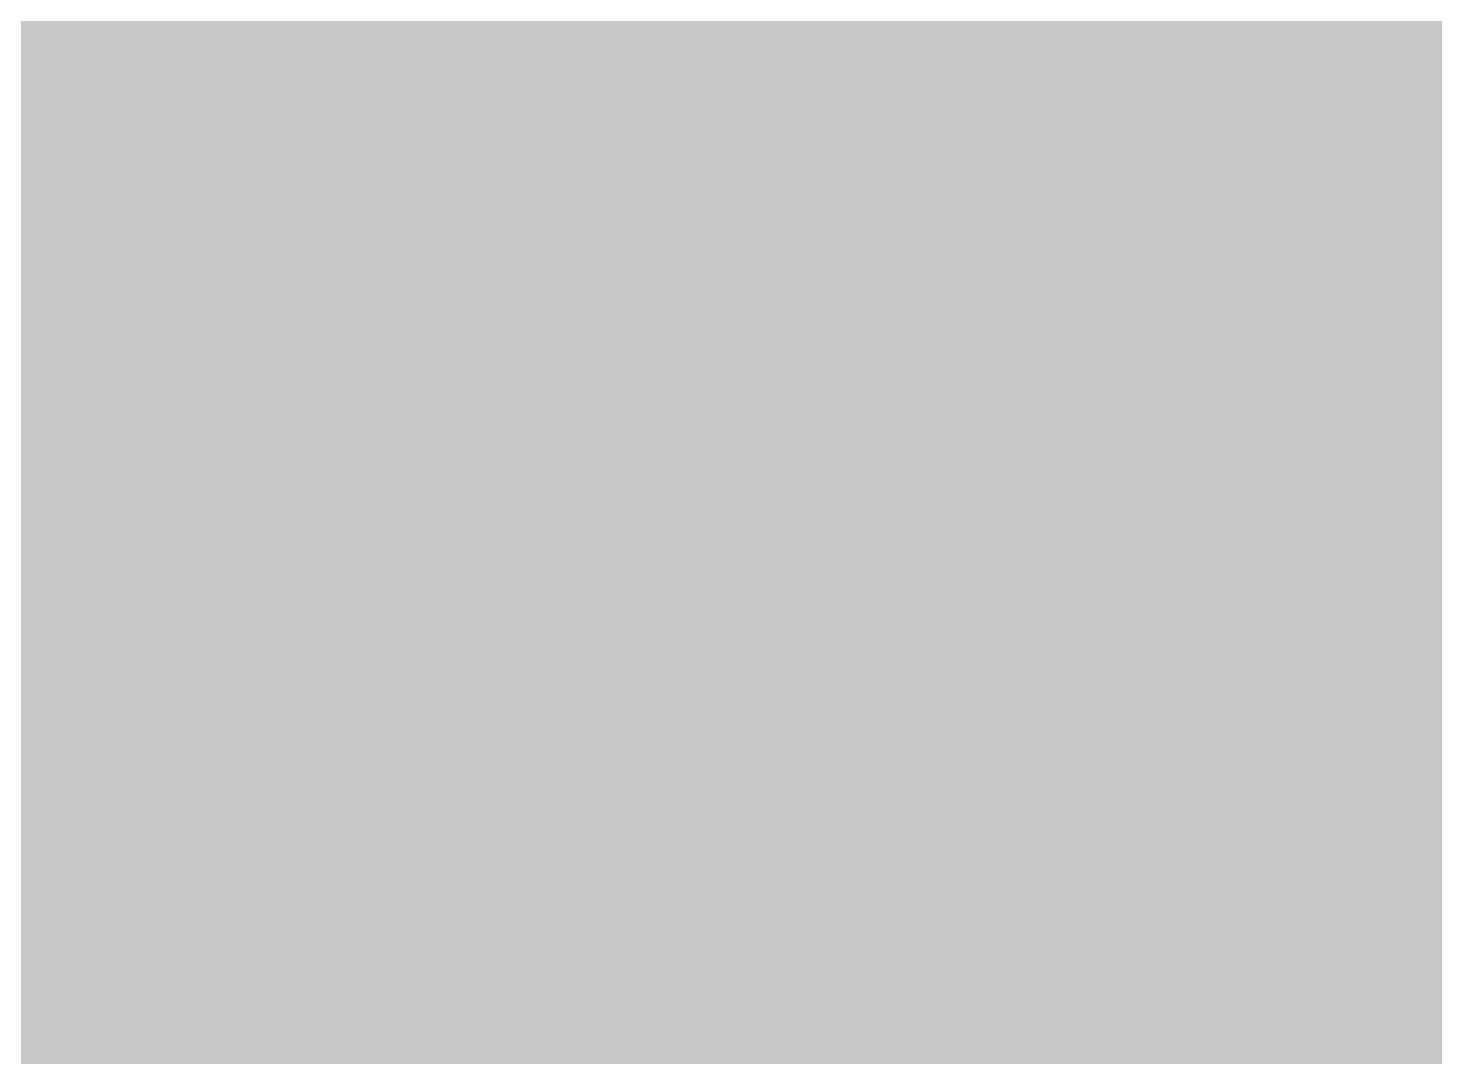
# Model space of a CAD drawing. Header units: millimetres. Extents: x 0 to 212, y 0 to 116.
# Drawn here: x 50.6 to 101.1, y 58.3 to 95.2 of the extents above; entities that cross this region are included whole.
import ezdxf

# ---------------------------------------------------------------- set-up
doc = ezdxf.new("R2010")
doc.units = ezdxf.units.MM

msp = doc.modelspace()

# ---------------------------------------------------------------- hatches: boundary and pattern name
msp.add_hatch(color=254).paths.add_polyline_path([(14.1633, 0.0536), (13.9878, 0.0533), (13.8125, 0.0559), (13.6373, 0.061), (13.462, 0.0686), (13.2893, 0.0787), (13.114, 0.0914), (12.9413, 0.1041), (12.7686, 0.1219), (12.5959, 0.1397), (12.4231, 0.16), (12.2504, 0.1829), (12.0777, 0.2057), (11.9075, 0.2337), (11.7373, 0.2616), (11.5672, 0.2921), (11.397, 0.3251), (11.2268, 0.3607), (11.0592, 0.3988), (10.8915, 0.4369), (10.7239, 0.4775), (10.5562, 0.5207), (10.3886, 0.5664), (10.2235, 0.6121), (10.0584, 0.6629), (9.8933, 0.7137), (9.7307, 0.7671), (9.5682, 0.8204), (9.4056, 0.8788), (9.2431, 0.9373), (9.083, 0.9982), (8.923, 1.0617), (8.763, 1.1252), (8.6055, 1.1938), (8.4455, 1.2624), (8.2906, 1.331), (8.1331, 1.4046), (7.9781, 1.4783), (7.8232, 1.5545), (7.6708, 1.6332), (7.5184, 1.7145), (7.366, 1.7958), (7.2161, 1.8796), (7.0663, 1.966), (6.919, 2.0523), (6.7716, 2.1438), (6.6243, 2.2352), (6.4795, 2.3266), (6.3348, 2.4232), (6.19, 2.5197), (6.0477, 2.6187), (5.908, 2.7178), (5.7683, 2.8194), (5.6286, 2.9235), (5.4915, 3.0302), (5.3543, 3.1369), (5.2197, 3.2461), (5.0851, 3.3579), (4.953, 3.4722), (4.8209, 3.5865), (4.6914, 3.7033), (4.5644, 3.8202), (4.4348, 3.9395), (4.3104, 4.0615), (4.1859, 4.1859), (4.0615, 4.3104), (3.9395, 4.4348), (3.8202, 4.5618), (3.7033, 4.6914), (3.5865, 4.8209), (3.4722, 4.953), (3.3579, 5.0851), (3.2487, 5.2197), (3.1369, 5.3543), (3.0302, 5.4915), (2.9235, 5.6286), (2.8194, 5.7683), (2.7178, 5.908), (2.6187, 6.0477), (2.5197, 6.19), (2.4232, 6.3348), (2.3266, 6.477), (2.2352, 6.6243), (2.1438, 6.7691), (2.0523, 6.919), (1.966, 7.0663), (1.8796, 7.2161), (1.7958, 7.366), (1.7145, 7.5184), (1.6332, 7.6708), (1.5545, 7.8232), (1.4783, 7.9781), (1.4046, 8.1331), (1.331, 8.2906), (1.2598, 8.4455), (1.1913, 8.603), (1.1252, 8.763), (1.0592, 8.923), (0.9982, 9.083), (0.9373, 9.2431), (0.8763, 9.4056), (0.8204, 9.5682), (0.7645, 9.7307), (0.7112, 9.8933), (0.6604, 10.0584), (0.6121, 10.2235), (0.5639, 10.3911), (0.5207, 10.5562), (0.4775, 10.7239), (0.4343, 10.8915), (0.3962, 11.0592), (0.3607, 11.2268), (0.3251, 11.397), (0.2921, 11.5672), (0.2616, 11.7373), (0.2311, 11.9075), (0.2057, 12.0802), (0.1803, 12.2504), (0.1575, 12.4231), (0.1372, 12.5959), (0.1194, 12.7686), (0.1041, 12.9413), (0.0889, 13.1166), (0.0787, 13.2893), (0.0686, 13.4645), (0.061, 13.6373), (0.0559, 13.8125), (0.0508, 13.9878), (0.0508, 14.163), (0.0522, 102.3592), (0.0508, 102.5322), (0.0559, 102.7074), (0.061, 102.8827), (0.0686, 103.058), (0.0787, 103.2307), (0.0889, 103.4059), (0.1041, 103.5787), (0.1194, 103.7514), (0.1372, 103.9241), (0.1575, 104.0968), (0.1803, 104.2695), (0.2057, 104.4423), (0.2311, 104.6124), (0.2616, 104.7826), (0.2921, 104.9528), (0.3251, 105.123), (0.3607, 105.2932), (0.3962, 105.4608), (0.4343, 105.6284), (0.4775, 105.7961), (0.5207, 105.9637), (0.5639, 106.1314), (0.6121, 106.2965), (0.6604, 106.4616), (0.7112, 106.6267), (0.7645, 106.7892), (0.8204, 106.9518), (0.8763, 107.1143), (0.9373, 107.2769), (0.9982, 107.4369), (1.0592, 107.5969), (1.1252, 107.757), (1.1913, 107.9144), (1.2598, 108.0745), (1.331, 108.2294), (1.4046, 108.3869), (1.4783, 108.5418), (1.5545, 108.6968), (1.6332, 108.8492), (1.7145, 109.0016), (1.7958, 109.154), (1.8796, 109.3038), (1.966, 109.4537), (2.0523, 109.601), (2.1438, 109.7483), (2.2352, 109.8956), (2.3266, 110.0404), (2.4232, 110.1852), (2.5197, 110.33), (2.6187, 110.4722), (2.7178, 110.6119), (2.8194, 110.7516), (2.9235, 110.8913), (3.0302, 111.0285), (3.1369, 111.1656), (3.2487, 111.3003), (3.3579, 111.4349), (3.4722, 111.567), (3.5865, 111.699), (3.7033, 111.8286), (3.8202, 111.9556), (3.9395, 112.0851), (4.0615, 112.2096), (4.1859, 112.334), (4.3104, 112.4585), (4.4348, 112.5804), (4.5644, 112.6998), (4.6914, 112.8166), (4.8209, 112.9335), (4.953, 113.0478), (5.0851, 113.1621), (5.2197, 113.2713), (5.3543, 113.3831), (5.4915, 113.4897), (5.6286, 113.5964), (5.7683, 113.7006), (5.908, 113.8022), (6.0477, 113.9012), (6.19, 114.0003), (6.3348, 114.0968), (6.4795, 114.1933), (6.6243, 114.2848), (6.7716, 114.3762), (6.919, 114.4676), (7.0663, 114.554), (7.2161, 114.6404), (7.366, 114.7242), (7.5184, 114.8055), (7.6708, 114.8867), (7.8232, 114.9655), (7.9781, 115.0417), (8.1331, 115.1153), (8.2906, 115.189), (8.4455, 115.2601), (8.6055, 115.3287), (8.763, 115.3947), (8.923, 115.4608), (9.083, 115.5217), (9.2431, 115.5827), (9.4056, 115.6437), (9.5682, 115.6995), (9.7307, 115.7554), (9.8933, 115.8088), (10.0584, 115.8596), (10.2235, 115.9078), (10.3886, 115.9561), (10.5562, 115.9993), (10.7239, 116.0424), (10.8915, 116.0856), (11.0592, 116.1237), (11.2268, 116.1593), (11.397, 116.1948), (11.5672, 116.2279), (11.7373, 116.2583), (11.9075, 116.2888), (12.0777, 116.3142), (12.2504, 116.3396), (12.4231, 116.3625), (12.5959, 116.3828), (12.7686, 116.4006), (12.9413, 116.4158), (13.114, 116.4311), (13.2893, 116.4412), (13.462, 116.4514), (13.6373, 116.459), (13.8125, 116.4641), (13.9878, 116.4692), (14.163, 116.4692), (197.6078, 116.4703), (197.7822, 116.4692), (197.9574, 116.4641), (198.1327, 116.459), (198.3054, 116.4514), (198.4807, 116.4412), (198.6534, 116.4311), (198.8287, 116.4158), (199.0014, 116.4006), (199.1741, 116.3828), (199.3468, 116.3625), (199.5195, 116.3396), (199.6897, 116.3142), (199.8624, 116.2888), (200.0326, 116.2583), (200.2028, 116.2279), (200.373, 116.1948), (200.5432, 116.1593), (200.7108, 116.1237), (200.8784, 116.0856), (201.0461, 116.0424), (201.2137, 115.9993), (201.3788, 115.9561), (201.5465, 115.9078), (201.7116, 115.8596), (201.8767, 115.8088), (202.0392, 115.7554), (202.2018, 115.6995), (202.3643, 115.6437), (202.5269, 115.5827), (202.6869, 115.5217), (202.8469, 115.4608), (203.007, 115.3947), (203.167, 115.3287), (203.3245, 115.2601), (203.4794, 115.189), (203.6369, 115.1153), (203.7918, 115.0417), (203.9468, 114.9655), (204.0992, 114.8867), (204.2516, 114.8055), (204.404, 114.7242), (204.5538, 114.6404), (204.7037, 114.554), (204.8535, 114.4676), (205.0009, 114.3762), (205.1456, 114.2848), (205.293, 114.1933), (205.4352, 114.0968), (205.58, 114.0003), (205.7222, 113.9012), (205.8619, 113.8022), (206.0016, 113.7006), (206.1413, 113.5964), (206.2785, 113.4897), (206.4156, 113.3831), (206.5503, 113.2713), (206.6849, 113.1621), (206.817, 113.0478), (206.949, 112.9335), (207.0786, 112.8166), (207.2081, 112.6998), (207.3351, 112.5804), (207.4596, 112.4585), (207.584, 112.334), (207.7085, 112.2096), (207.8304, 112.0851), (207.9498, 111.9556), (208.0666, 111.8286), (208.1835, 111.699), (208.2978, 111.567), (208.4121, 111.4349), (208.5238, 111.3003), (208.6331, 111.1656), (208.7397, 111.0285), (208.8464, 110.8913), (208.9506, 110.7516), (209.0522, 110.6119), (209.1512, 110.4722), (209.2503, 110.33), (209.3468, 110.1852), (209.4433, 110.0404), (209.5348, 109.8956), (209.6262, 109.7483), (209.7176, 109.601), (209.804, 109.4537), (209.8904, 109.3038), (209.9742, 109.154), (210.0555, 109.0016), (210.1367, 108.8492), (210.2155, 108.6968), (210.2917, 108.5418), (210.3653, 108.3869), (210.439, 108.2294), (210.5076, 108.0745), (210.5762, 107.9144), (210.6447, 107.757), (210.7082, 107.5969), (210.7717, 107.4369), (210.8327, 107.2769), (210.8911, 107.1143), (210.9495, 106.9518), (211.0029, 106.7892), (211.0562, 106.6267), (211.107, 106.4616), (211.1578, 106.2965), (211.2035, 106.1314), (211.2493, 105.9637), (211.2924, 105.7961), (211.3331, 105.6284), (211.3712, 105.4608), (211.4093, 105.2932), (211.4448, 105.123), (211.4779, 104.9528), (211.5083, 104.7826), (211.5363, 104.6124), (211.5642, 104.4423), (211.5871, 104.2695), (211.6099, 104.0968), (211.6303, 103.9241), (211.648, 103.7514), (211.6658, 103.5787), (211.6785, 103.4059), (211.6912, 103.2307), (211.7014, 103.058), (211.709, 102.8827), (211.7141, 102.7074), (211.7166, 102.5322), (211.7166, 102.3569), (211.7189, 14.1647), (211.7166, 13.9878), (211.7141, 13.8125), (211.709, 13.6373), (211.7014, 13.4645), (211.6912, 13.2893), (211.6785, 13.1166), (211.6658, 12.9413), (211.648, 12.7686), (211.6303, 12.5959), (211.6099, 12.4231), (211.5871, 12.2504), (211.5642, 12.0802), (211.5363, 11.9075), (211.5083, 11.7373), (211.4779, 11.5672), (211.4448, 11.397), (211.4093, 11.2268), (211.3712, 11.0592), (211.3331, 10.8915), (211.2924, 10.7239), (211.2493, 10.5562), (211.2035, 10.3911), (211.1578, 10.2235), (211.107, 10.0584), (211.0562, 9.8933), (211.0029, 9.7307), (210.9495, 9.5682), (210.8911, 9.4056), (210.8327, 9.2431), (210.7717, 9.083), (210.7082, 8.923), (210.6447, 8.763), (210.5762, 8.603), (210.5076, 8.4455), (210.439, 8.2906), (210.3653, 8.1331), (210.2917, 7.9781), (210.2155, 7.8232), (210.1367, 7.6708), (210.0555, 7.5184), (209.9742, 7.366), (209.8904, 7.2161), (209.804, 7.0663), (209.7176, 6.919), (209.6262, 6.7691), (209.5348, 6.6243), (209.4433, 6.477), (209.3468, 6.3348), (209.2503, 6.19), (209.1512, 6.0477), (209.0522, 5.908), (208.9506, 5.7683), (208.8464, 5.6286), (208.7397, 5.4915), (208.6331, 5.3543), (208.5238, 5.2197), (208.4121, 5.0851), (208.2978, 4.953), (208.1835, 4.8209), (208.0666, 4.6914), (207.9498, 4.5618), (207.8304, 4.4348), (207.7085, 4.3104), (207.584, 4.1859), (207.4596, 4.0615), (207.3351, 3.9395), (207.2081, 3.8202), (207.0786, 3.7033), (206.949, 3.5865), (206.817, 3.4722), (206.6849, 3.3579), (206.5503, 3.2461), (206.4156, 3.1369), (206.2785, 3.0302), (206.1413, 2.9235), (206.0016, 2.8194), (205.8619, 2.7178), (205.7222, 2.6187), (205.58, 2.5197), (205.4352, 2.4232), (205.293, 2.3266), (205.1456, 2.2352), (205.0009, 2.1438), (204.8535, 2.0523), (204.7037, 1.966), (204.5538, 1.8796), (204.404, 1.7958), (204.2516, 1.7145), (204.0992, 1.6332), (203.9468, 1.5545), (203.7918, 1.4783), (203.6369, 1.4046), (203.4794, 1.331), (203.3245, 1.2624), (203.167, 1.1938), (203.007, 1.1252), (202.8469, 1.0617), (202.6869, 0.9982), (202.5269, 0.9373), (202.3643, 0.8788), (202.2018, 0.8204), (202.0392, 0.7671), (201.8767, 0.7137), (201.7116, 0.6629), (201.5465, 0.6121), (201.3788, 0.5664), (201.2137, 0.5207), (201.0461, 0.4775), (200.8784, 0.4369), (200.7108, 0.3988), (200.5432, 0.3607), (200.373, 0.3251), (200.2028, 0.2921), (200.0326, 0.2616), (199.8624, 0.2337), (199.6897, 0.2057), (199.5195, 0.1829), (199.3468, 0.16), (199.1741, 0.1397), (199.0014, 0.1219), (198.8287, 0.1041), (198.6534, 0.0914), (198.4807, 0.0787), (198.3054, 0.0686), (198.1327, 0.061), (197.9574, 0.0559), (197.7822, 0.0533), (197.6069, 0.0533)])
h = msp.add_hatch(color=59)
edge = h.paths.add_edge_path()
edge.add_line((74.2597, 85.9825), (74.2569, 85.7758))
edge.add_line((74.2569, 85.7758), (74.2544, 85.5751))
edge.add_line((74.2544, 85.5751), (74.2467, 85.3796))
edge.add_line((74.2467, 85.3796), (74.2391, 85.1891))
edge.add_line((74.2391, 85.1891), (74.2264, 85.0011))
edge.add_line((74.2264, 85.0011), (74.2137, 84.8182))
edge.add_line((74.2137, 84.8182), (74.1985, 84.6404))
edge.add_line((74.1985, 84.6404), (74.1807, 84.4652))
edge.add_line((74.1807, 84.4652), (74.1578, 84.2975))
edge.add_line((74.1578, 84.2975), (74.135, 84.1299))
edge.add_line((74.135, 84.1299), (74.1096, 83.9699))
edge.add_line((74.1096, 83.9699), (74.0816, 83.8124))
edge.add_line((74.0816, 83.8124), (74.0512, 83.66))
edge.add_line((74.0512, 83.66), (74.0207, 83.5101))
edge.add_line((74.0207, 83.5101), (73.9851, 83.3653))
edge.add_line((73.9851, 83.3653), (73.947, 83.2231))
edge.add_line((73.947, 83.2231), (73.9089, 83.0859))
edge.add_line((73.9089, 83.0859), (73.8657, 82.9539))
edge.add_line((73.8657, 82.9539), (73.8226, 82.8243))
edge.add_line((73.8226, 82.8243), (73.7768, 82.6973))
edge.add_line((73.7768, 82.6973), (73.7286, 82.5754))
edge.add_line((73.7286, 82.5754), (73.6778, 82.4586))
edge.add_line((73.6778, 82.4586), (73.6244, 82.3443))
edge.add_line((73.6244, 82.3443), (73.5686, 82.2325))
edge.add_line((73.5686, 82.2325), (73.5127, 82.1258))
edge.add_line((73.5127, 82.1258), (73.4517, 82.0217))
edge.add_line((73.4517, 82.0217), (73.3908, 81.9201))
edge.add_line((73.3908, 81.9201), (73.3273, 81.8236))
edge.add_line((73.3273, 81.8236), (73.2612, 81.7296))
edge.add_line((73.2612, 81.7296), (73.1926, 81.6407))
edge.add_line((73.1926, 81.6407), (73.1215, 81.5543))
edge.add_line((73.1215, 81.5543), (73.0504, 81.4705))
edge.add_line((73.0504, 81.4705), (72.9767, 81.3892))
edge.add_line((72.9767, 81.3892), (72.9005, 81.313))
edge.add_line((72.9005, 81.313), (72.8218, 81.2394))
edge.add_line((72.8218, 81.2394), (72.7405, 81.1682))
edge.add_line((72.7405, 81.1682), (72.6592, 81.0997))
edge.add_line((72.6592, 81.0997), (72.5754, 81.0362))
edge.add_line((72.5754, 81.0362), (72.4891, 80.9727))
edge.add_line((72.4891, 80.9727), (72.4002, 80.9142))
edge.add_line((72.4002, 80.9142), (72.3087, 80.8584))
edge.add_line((72.3087, 80.8584), (72.2173, 80.805))
edge.add_line((72.2173, 80.805), (72.1233, 80.7568))
edge.add_line((72.1233, 80.7568), (72.0268, 80.7085))
edge.add_line((72.0268, 80.7085), (71.9277, 80.6628))
edge.add_line((71.9277, 80.6628), (71.8287, 80.6221))
edge.add_line((71.8287, 80.6221), (71.7271, 80.5815))
edge.add_line((71.7271, 80.5815), (71.6229, 80.5459))
edge.add_line((71.6229, 80.5459), (71.5162, 80.5104))
edge.add_line((71.5162, 80.5104), (71.4096, 80.4799))
edge.add_line((71.4096, 80.4799), (71.3003, 80.4494))
edge.add_line((71.3003, 80.4494), (71.1886, 80.424))
edge.add_line((71.1886, 80.424), (71.0768, 80.3986))
edge.add_line((71.0768, 80.3986), (70.96, 80.3783))
edge.add_line((70.96, 80.3783), (70.8457, 80.358))
edge.add_line((70.8457, 80.358), (70.7263, 80.3402))
edge.add_line((70.7263, 80.3402), (70.6069, 80.325))
edge.add_line((70.6069, 80.325), (70.485, 80.3123))
edge.add_line((70.485, 80.3123), (70.3605, 80.2996))
edge.add_line((70.3605, 80.2996), (70.2361, 80.2919))
edge.add_line((70.2361, 80.2919), (70.1091, 80.2843))
edge.add_line((70.1091, 80.2843), (69.9795, 80.2792))
edge.add_line((69.9795, 80.2792), (69.85, 80.2767))
edge.add_line((69.85, 80.2767), (69.7179, 80.2767))
edge.add_line((69.7179, 80.2767), (66.2658, 80.2774))
edge.add_line((66.2658, 80.2774), (66.2658, 91.4545))
edge.add_line((66.2658, 91.4545), (69.7191, 91.4545))
edge.add_line((69.7191, 91.4545), (69.85, 91.4527))
edge.add_line((69.85, 91.4527), (69.9795, 91.4476))
edge.add_line((69.9795, 91.4476), (70.1091, 91.4425))
edge.add_line((70.1091, 91.4425), (70.2361, 91.4349))
edge.add_line((70.2361, 91.4349), (70.3605, 91.4248))
edge.add_line((70.3605, 91.4248), (70.485, 91.4121))
edge.add_line((70.485, 91.4121), (70.6069, 91.3968))
edge.add_line((70.6069, 91.3968), (70.7263, 91.379))
edge.add_line((70.7263, 91.379), (70.8457, 91.3587))
edge.add_line((70.8457, 91.3587), (70.96, 91.3359))
edge.add_line((70.96, 91.3359), (71.0768, 91.3105))
edge.add_line((71.0768, 91.3105), (71.1886, 91.2851))
edge.add_line((71.1886, 91.2851), (71.3003, 91.2546))
edge.add_line((71.3003, 91.2546), (71.4096, 91.2216))
edge.add_line((71.4096, 91.2216), (71.5162, 91.186))
edge.add_line((71.5162, 91.186), (71.6229, 91.1504))
edge.add_line((71.6229, 91.1504), (71.7271, 91.1098))
edge.add_line((71.7271, 91.1098), (71.8287, 91.0666))
edge.add_line((71.8287, 91.0666), (71.9277, 91.0209))
edge.add_line((71.9277, 91.0209), (72.0268, 90.9726))
edge.add_line((72.0268, 90.9726), (72.1233, 90.9218))
edge.add_line((72.1233, 90.9218), (72.2173, 90.8685))
edge.add_line((72.2173, 90.8685), (72.3087, 90.8126))
edge.add_line((72.3087, 90.8126), (72.4002, 90.7542))
edge.add_line((72.4002, 90.7542), (72.4891, 90.6932))
edge.add_line((72.4891, 90.6932), (72.5754, 90.6297))
edge.add_line((72.5754, 90.6297), (72.6592, 90.5637))
edge.add_line((72.6592, 90.5637), (72.7405, 90.4926))
edge.add_line((72.7405, 90.4926), (72.8218, 90.4215))
edge.add_line((72.8218, 90.4215), (72.9005, 90.3453))
edge.add_line((72.9005, 90.3453), (72.9767, 90.2665))
edge.add_line((72.9767, 90.2665), (73.0504, 90.1878))
edge.add_line((73.0504, 90.1878), (73.1215, 90.104))
edge.add_line((73.1215, 90.104), (73.1926, 90.0176))
edge.add_line((73.1926, 90.0176), (73.2612, 89.9262))
edge.add_line((73.2612, 89.9262), (73.3273, 89.8347))
edge.add_line((73.3273, 89.8347), (73.3908, 89.7382))
edge.add_line((73.3908, 89.7382), (73.4517, 89.6417))
edge.add_line((73.4517, 89.6417), (73.5127, 89.5401))
edge.add_line((73.5127, 89.5401), (73.5686, 89.4359))
edge.add_line((73.5686, 89.4359), (73.6244, 89.3267))
edge.add_line((73.6244, 89.3267), (73.6778, 89.2175))
edge.add_line((73.6778, 89.2175), (73.7286, 89.1032))
edge.add_line((73.7286, 89.1032), (73.7768, 88.9864))
edge.add_line((73.7768, 88.9864), (73.8226, 88.867))
edge.add_line((73.8226, 88.867), (73.8657, 88.7451))
edge.add_line((73.8657, 88.7451), (73.9089, 88.6181))
edge.add_line((73.9089, 88.6181), (73.947, 88.4885))
edge.add_line((73.947, 88.4885), (73.9851, 88.3564))
edge.add_line((73.9851, 88.3564), (74.0207, 88.2218))
edge.add_line((74.0207, 88.2218), (74.0512, 88.0821))
edge.add_line((74.0512, 88.0821), (74.0816, 87.9424))
edge.add_line((74.0816, 87.9424), (74.1096, 87.7976))
edge.add_line((74.1096, 87.7976), (74.135, 87.6478))
edge.add_line((74.135, 87.6478), (74.1578, 87.4954))
edge.add_line((74.1578, 87.4954), (74.1807, 87.3404))
edge.add_line((74.1807, 87.3404), (74.1985, 87.183))
edge.add_line((74.1985, 87.183), (74.2137, 87.0229))
edge.add_line((74.2137, 87.0229), (74.2264, 86.8578))
edge.add_line((74.2264, 86.8578), (74.2391, 86.6877))
edge.add_line((74.2391, 86.6877), (74.2467, 86.5175))
edge.add_line((74.2467, 86.5175), (74.2544, 86.3422))
edge.add_line((74.2544, 86.3422), (74.2569, 86.1644))
edge.add_line((74.2569, 86.1644), (74.2594, 85.9815))
edge = h.paths.add_edge_path(flags=16)
edge.add_line((78.529, 86.0594), (78.5266, 86.3346))
edge.add_line((78.5266, 86.3346), (78.519, 86.6038))
edge.add_line((78.519, 86.6038), (78.5063, 86.8705))
edge.add_line((78.5063, 86.8705), (78.4911, 87.1322))
edge.add_line((78.4911, 87.1322), (78.4708, 87.3887))
edge.add_line((78.4708, 87.3887), (78.4454, 87.6402))
edge.add_line((78.4454, 87.6402), (78.4149, 87.8865))
edge.add_line((78.4149, 87.8865), (78.3819, 88.1304))
edge.add_line((78.3819, 88.1304), (78.3412, 88.3666))
edge.add_line((78.3412, 88.3666), (78.298, 88.6003))
edge.add_line((78.298, 88.6003), (78.2498, 88.8289))
edge.add_line((78.2498, 88.8289), (78.1964, 89.0524))
edge.add_line((78.1964, 89.0524), (78.1406, 89.2708))
edge.add_line((78.1406, 89.2708), (78.0796, 89.4842))
edge.add_line((78.0796, 89.4842), (78.011, 89.6925))
edge.add_line((78.011, 89.6925), (77.9424, 89.8982))
edge.add_line((77.9424, 89.8982), (77.8662, 90.0963))
edge.add_line((77.8662, 90.0963), (77.785, 90.2919))
edge.add_line((77.785, 90.2919), (77.7011, 90.4824))
edge.add_line((77.7011, 90.4824), (77.6122, 90.6704))
edge.add_line((77.6122, 90.6704), (77.5183, 90.8507))
edge.add_line((77.5183, 90.8507), (77.4217, 91.0285))
edge.add_line((77.4217, 91.0285), (77.3176, 91.2012))
edge.add_line((77.3176, 91.2012), (77.2109, 91.3689))
edge.add_line((77.2109, 91.3689), (77.0992, 91.534))
edge.add_line((77.0992, 91.534), (76.9849, 91.6915))
edge.add_line((76.9849, 91.6915), (76.8629, 91.8464))
edge.add_line((76.8629, 91.8464), (76.7385, 91.9963))
edge.add_line((76.7385, 91.9963), (76.6089, 92.1436))
edge.add_line((76.6089, 92.1436), (76.4743, 92.2833))
edge.add_line((76.4743, 92.2833), (76.3372, 92.4204))
edge.add_line((76.3372, 92.4204), (76.1949, 92.5551))
edge.add_line((76.1949, 92.5551), (76.0476, 92.6821))
edge.add_line((76.0476, 92.6821), (75.8952, 92.8065))
edge.add_line((75.8952, 92.8065), (75.7377, 92.9259))
edge.add_line((75.7377, 92.9259), (75.5777, 93.0427))
edge.add_line((75.5777, 93.0427), (75.4126, 93.152))
edge.add_line((75.4126, 93.152), (75.2424, 93.2586))
edge.add_line((75.2424, 93.2586), (75.0697, 93.3628))
edge.add_line((75.0697, 93.3628), (74.8919, 93.4618))
edge.add_line((74.8919, 93.4618), (74.709, 93.5558))
edge.add_line((74.709, 93.5558), (74.5211, 93.6447))
edge.add_line((74.5211, 93.6447), (74.3306, 93.7311))
edge.add_line((74.3306, 93.7311), (74.1324, 93.8124))
edge.add_line((74.1324, 93.8124), (73.9318, 93.8911))
edge.add_line((73.9318, 93.8911), (73.7286, 93.9622))
edge.add_line((73.7286, 93.9622), (73.5178, 94.0333))
edge.add_line((73.5178, 94.0333), (73.3044, 94.0968))
edge.add_line((73.3044, 94.0968), (73.086, 94.1578))
edge.add_line((73.086, 94.1578), (72.865, 94.2162))
edge.add_line((72.865, 94.2162), (72.6364, 94.2696))
edge.add_line((72.6364, 94.2696), (72.4052, 94.3178))
edge.add_line((72.4052, 94.3178), (72.169, 94.3635))
edge.add_line((72.169, 94.3635), (71.9303, 94.4042))
edge.add_line((71.9303, 94.4042), (71.6864, 94.4397))
edge.add_line((71.6864, 94.4397), (71.4375, 94.4728))
edge.add_line((71.4375, 94.4728), (71.1835, 94.5032))
edge.add_line((71.1835, 94.5032), (70.927, 94.5286))
edge.add_line((70.927, 94.5286), (70.6653, 94.549))
edge.add_line((70.6653, 94.549), (70.3986, 94.5667))
edge.add_line((70.3986, 94.5667), (70.1269, 94.5794))
edge.add_line((70.1269, 94.5794), (69.8525, 94.5896))
edge.add_line((69.8525, 94.5896), (69.5731, 94.5947))
edge.add_line((69.5731, 94.5947), (69.2912, 94.5972))
edge.add_line((69.2912, 94.5972), (62.0751, 94.5981))
edge.add_line((62.0751, 94.5981), (62.0751, 67.4342))
edge.add_line((62.0751, 67.4342), (66.2658, 67.4342))
edge.add_line((66.2658, 67.4342), (66.2658, 77.0968))
edge.add_line((66.2658, 77.0968), (69.3706, 77.0968))
edge.add_line((69.3706, 77.0968), (69.6341, 77.0966))
edge.add_line((69.6341, 77.0966), (69.8932, 77.1017))
edge.add_line((69.8932, 77.1017), (70.1523, 77.1119))
edge.add_line((70.1523, 77.1119), (70.4063, 77.1246))
edge.add_line((70.4063, 77.1246), (70.6577, 77.1423))
edge.add_line((70.6577, 77.1423), (70.9041, 77.1627))
edge.add_line((70.9041, 77.1627), (71.1479, 77.1881))
edge.add_line((71.1479, 77.1881), (71.3892, 77.216))
edge.add_line((71.3892, 77.216), (71.6255, 77.249))
edge.add_line((71.6255, 77.249), (71.8617, 77.2846))
edge.add_line((71.8617, 77.2846), (72.0903, 77.3252))
edge.add_line((72.0903, 77.3252), (72.3189, 77.3709))
edge.add_line((72.3189, 77.3709), (72.5424, 77.4192))
edge.add_line((72.5424, 77.4192), (72.7608, 77.4725))
edge.add_line((72.7608, 77.4725), (72.9767, 77.5284))
edge.add_line((72.9767, 77.5284), (73.1901, 77.5894))
edge.add_line((73.1901, 77.5894), (73.3984, 77.6554))
edge.add_line((73.3984, 77.6554), (73.6041, 77.724))
edge.add_line((73.6041, 77.724), (73.8048, 77.7977))
edge.add_line((73.8048, 77.7977), (74.0029, 77.8764))
edge.add_line((74.0029, 77.8764), (74.1985, 77.9602))
edge.add_line((74.1985, 77.9602), (74.389, 78.0466))
edge.add_line((74.389, 78.0466), (74.5744, 78.138))
edge.add_line((74.5744, 78.138), (74.7573, 78.232))
edge.add_line((74.7573, 78.232), (74.9351, 78.3336))
edge.add_line((74.9351, 78.3336), (75.1103, 78.4377))
edge.add_line((75.1103, 78.4377), (75.2805, 78.547))
edge.add_line((75.2805, 78.547), (75.4482, 78.6613))
edge.add_line((75.4482, 78.6613), (75.6107, 78.7781))
edge.add_line((75.6107, 78.7781), (75.7682, 78.9026))
edge.add_line((75.7682, 78.9026), (75.9231, 79.0296))
edge.add_line((75.9231, 79.0296), (76.073, 79.1616))
edge.add_line((76.073, 79.1616), (76.2203, 79.2988))
edge.add_line((76.2203, 79.2988), (76.36, 79.441))
edge.add_line((76.36, 79.441), (76.4997, 79.5858))
edge.add_line((76.4997, 79.5858), (76.6318, 79.7382))
edge.add_line((76.6318, 79.7382), (76.7613, 79.8932))
edge.add_line((76.7613, 79.8932), (76.8858, 80.0557))
edge.add_line((76.8858, 80.0557), (77.0077, 80.2208))
edge.add_line((77.0077, 80.2208), (77.1246, 80.391))
edge.add_line((77.1246, 80.391), (77.2363, 80.5688))
edge.add_line((77.2363, 80.5688), (77.343, 80.7491))
edge.add_line((77.343, 80.7491), (77.4471, 80.9346))
edge.add_line((77.4471, 80.9346), (77.5437, 81.1251))
edge.add_line((77.5437, 81.1251), (77.6376, 81.3206))
edge.add_line((77.6376, 81.3206), (77.7291, 81.5238))
edge.add_line((77.7291, 81.5238), (77.8129, 81.7296))
edge.add_line((77.8129, 81.7296), (77.8942, 81.9404))
edge.add_line((77.8942, 81.9404), (77.9678, 82.1563))
edge.add_line((77.9678, 82.1563), (78.039, 82.3798))
edge.add_line((78.039, 82.3798), (78.1075, 82.6059))
edge.add_line((78.1075, 82.6059), (78.1685, 82.8396))
edge.add_line((78.1685, 82.8396), (78.2244, 83.0783))
edge.add_line((78.2244, 83.0783), (78.2777, 83.3196))
edge.add_line((78.2777, 83.3196), (78.3234, 83.5685))
edge.add_line((78.3234, 83.5685), (78.3666, 83.8251))
edge.add_line((78.3666, 83.8251), (78.4047, 84.0842))
edge.add_line((78.4047, 84.0842), (78.4377, 84.3483))
edge.add_line((78.4377, 84.3483), (78.4657, 84.6201))
edge.add_line((78.4657, 84.6201), (78.486, 84.897))
edge.add_line((78.486, 84.897), (78.5038, 85.1789))
edge.add_line((78.5038, 85.1789), (78.5165, 85.4659))
edge.add_line((78.5165, 85.4659), (78.5241, 85.758))
edge.add_line((78.5241, 85.758), (78.5266, 86.0577))
h = msp.add_hatch(color=59)
edge = h.paths.add_edge_path()
edge.add_line((89.9763, 67.0454), (90.2056, 67.0458))
edge.add_line((90.2056, 67.0458), (90.4316, 67.0535))
edge.add_line((90.4316, 67.0535), (90.6577, 67.0636))
edge.add_line((90.6577, 67.0636), (90.8812, 67.0789))
edge.add_line((90.8812, 67.0789), (91.1022, 67.0966))
edge.add_line((91.1022, 67.0966), (91.3206, 67.1195))
edge.add_line((91.3206, 67.1195), (91.534, 67.1474))
edge.add_line((91.534, 67.1474), (91.7473, 67.1805))
edge.add_line((91.7473, 67.1805), (91.9582, 67.2186))
edge.add_line((91.9582, 67.2186), (92.1664, 67.2592))
edge.add_line((92.1664, 67.2592), (92.3722, 67.3049))
edge.add_line((92.3722, 67.3049), (92.5754, 67.3557))
edge.add_line((92.5754, 67.3557), (92.7735, 67.4116))
edge.add_line((92.7735, 67.4116), (92.9716, 67.4726))
edge.add_line((92.9716, 67.4726), (93.1672, 67.5361))
edge.add_line((93.1672, 67.5361), (93.3577, 67.6072))
edge.add_line((93.3577, 67.6072), (93.5457, 67.6808))
edge.add_line((93.5457, 67.6808), (93.7311, 67.7596))
edge.add_line((93.7311, 67.7596), (93.914, 67.8459))
edge.add_line((93.914, 67.8459), (94.0943, 67.9348))
edge.add_line((94.0943, 67.9348), (94.2696, 68.0288))
edge.add_line((94.2696, 68.0288), (94.4423, 68.1279))
edge.add_line((94.4423, 68.1279), (94.6125, 68.2346))
edge.add_line((94.6125, 68.2346), (94.7801, 68.3438))
edge.add_line((94.7801, 68.3438), (94.9427, 68.4581))
edge.add_line((94.9427, 68.4581), (95.1052, 68.58))
edge.add_line((95.1052, 68.58), (95.2602, 68.7045))
edge.add_line((95.2602, 68.7045), (95.4151, 68.8365))
edge.add_line((95.4151, 68.8365), (95.565, 68.9737))
edge.add_line((95.565, 68.9737), (95.7123, 69.1159))
edge.add_line((95.7123, 69.1159), (95.8545, 69.2633))
edge.add_line((95.8545, 69.2633), (95.9942, 69.4157))
edge.add_line((95.9942, 69.4157), (96.1314, 69.5757))
edge.add_line((96.1314, 69.5757), (96.2635, 69.7382))
edge.add_line((96.2635, 69.7382), (96.3905, 69.9084))
edge.add_line((96.3905, 69.9084), (96.5149, 70.0862))
edge.add_line((96.5149, 70.0862), (96.6368, 70.2666))
edge.add_line((96.6368, 70.2666), (96.7537, 70.4545))
edge.add_line((96.7537, 70.4545), (96.868, 70.6476))
edge.add_line((96.868, 70.6476), (96.9772, 70.8482))
edge.add_line((96.9772, 70.8482), (97.0839, 71.0514))
edge.add_line((97.0839, 71.0514), (97.1855, 71.2622))
edge.add_line((97.1855, 71.2622), (97.282, 71.4807))
edge.add_line((97.282, 71.4807), (97.376, 71.7042))
edge.add_line((97.376, 71.7042), (97.4649, 71.9328))
edge.add_line((97.4649, 71.9328), (97.5487, 72.169))
edge.add_line((97.5487, 72.169), (97.63, 72.4103))
edge.add_line((97.63, 72.4103), (97.7062, 72.6592))
edge.add_line((97.7062, 72.6592), (97.7798, 72.9132))
edge.add_line((97.7798, 72.9132), (97.8484, 73.1749))
edge.add_line((97.8484, 73.1749), (97.9119, 73.4416))
edge.add_line((97.9119, 73.4416), (97.9703, 73.7159))
edge.add_line((97.9703, 73.7159), (98.0237, 73.9953))
edge.add_line((98.0237, 73.9953), (98.0745, 74.2823))
edge.add_line((98.0745, 74.2823), (98.1202, 74.5769))
edge.add_line((98.1202, 74.5769), (98.1608, 74.8767))
edge.add_line((98.1608, 74.8767), (98.1964, 75.184))
edge.add_line((98.1964, 75.184), (98.2294, 75.4964))
edge.add_line((98.2294, 75.4964), (98.2548, 75.8165))
edge.add_line((98.2548, 75.8165), (98.2777, 76.1441))
edge.add_line((98.2777, 76.1441), (98.2955, 76.4769))
edge.add_line((98.2955, 76.4769), (98.3082, 76.8198))
edge.add_line((98.3082, 76.8198), (98.3158, 77.1677))
edge.add_line((98.3158, 77.1677), (98.3183, 77.5208))
edge.add_line((98.3183, 77.5208), (98.3158, 77.8764))
edge.add_line((98.3158, 77.8764), (98.3082, 78.2244))
edge.add_line((98.3082, 78.2244), (98.2955, 78.5647))
edge.add_line((98.2955, 78.5647), (98.2777, 78.9))
edge.add_line((98.2777, 78.9), (98.2548, 79.2251))
edge.add_line((98.2548, 79.2251), (98.2294, 79.5452))
edge.add_line((98.2294, 79.5452), (98.1964, 79.8601))
edge.add_line((98.1964, 79.8601), (98.1608, 80.1675))
edge.add_line((98.1608, 80.1675), (98.1202, 80.4672))
edge.add_line((98.1202, 80.4672), (98.0745, 80.7593))
edge.add_line((98.0745, 80.7593), (98.0237, 81.0463))
edge.add_line((98.0237, 81.0463), (97.9703, 81.3283))
edge.add_line((97.9703, 81.3283), (97.9119, 81.6))
edge.add_line((97.9119, 81.6), (97.8484, 81.8693))
edge.add_line((97.8484, 81.8693), (97.7798, 82.1284))
edge.add_line((97.7798, 82.1284), (97.7062, 82.3849))
edge.add_line((97.7062, 82.3849), (97.63, 82.6313))
edge.add_line((97.63, 82.6313), (97.5487, 82.8751))
edge.add_line((97.5487, 82.8751), (97.4649, 83.1088))
edge.add_line((97.4649, 83.1088), (97.376, 83.3399))
edge.add_line((97.376, 83.3399), (97.282, 83.5635))
edge.add_line((97.282, 83.5635), (97.1855, 83.7794))
edge.add_line((97.1855, 83.7794), (97.0839, 83.9902))
edge.add_line((97.0839, 83.9902), (96.9772, 84.1959))
edge.add_line((96.9772, 84.1959), (96.868, 84.3966))
edge.add_line((96.868, 84.3966), (96.7537, 84.5896))
edge.add_line((96.7537, 84.5896), (96.6368, 84.775))
edge.add_line((96.6368, 84.775), (96.5149, 84.9579))
edge.add_line((96.5149, 84.9579), (96.3905, 85.1332))
edge.add_line((96.3905, 85.1332), (96.2635, 85.3034))
edge.add_line((96.2635, 85.3034), (96.1314, 85.4685))
edge.add_line((96.1314, 85.4685), (95.9942, 85.6259))
edge.add_line((95.9942, 85.6259), (95.8545, 85.7809))
edge.add_line((95.8545, 85.7809), (95.7123, 85.9282))
edge.add_line((95.7123, 85.9282), (95.565, 86.0704))
edge.add_line((95.565, 86.0704), (95.4151, 86.2076))
edge.add_line((95.4151, 86.2076), (95.2602, 86.3371))
edge.add_line((95.2602, 86.3371), (95.1052, 86.4641))
edge.add_line((95.1052, 86.4641), (94.9427, 86.5835))
edge.add_line((94.9427, 86.5835), (94.7801, 86.7004))
edge.add_line((94.7801, 86.7004), (94.6125, 86.8096))
edge.add_line((94.6125, 86.8096), (94.4423, 86.9137))
edge.add_line((94.4423, 86.9137), (94.2696, 87.0128))
edge.add_line((94.2696, 87.0128), (94.0943, 87.1093))
edge.add_line((94.0943, 87.1093), (93.914, 87.1982))
edge.add_line((93.914, 87.1982), (93.7311, 87.282))
edge.add_line((93.7311, 87.282), (93.5457, 87.3608))
edge.add_line((93.5457, 87.3608), (93.3577, 87.437))
edge.add_line((93.3577, 87.437), (93.1672, 87.5055))
edge.add_line((93.1672, 87.5055), (92.9716, 87.5716))
edge.add_line((92.9716, 87.5716), (92.7735, 87.6325))
edge.add_line((92.7735, 87.6325), (92.5754, 87.6859))
edge.add_line((92.5754, 87.6859), (92.3722, 87.7367))
edge.add_line((92.3722, 87.7367), (92.1664, 87.7824))
edge.add_line((92.1664, 87.7824), (91.9582, 87.8256))
edge.add_line((91.9582, 87.8256), (91.7473, 87.8611))
edge.add_line((91.7473, 87.8611), (91.534, 87.8942))
edge.add_line((91.534, 87.8942), (91.3206, 87.9221))
edge.add_line((91.3206, 87.9221), (91.1022, 87.945))
edge.add_line((91.1022, 87.945), (90.8812, 87.9653))
edge.add_line((90.8812, 87.9653), (90.6577, 87.9805))
edge.add_line((90.6577, 87.9805), (90.4316, 87.9907))
edge.add_line((90.4316, 87.9907), (90.2056, 87.9958))
edge.add_line((90.2056, 87.9958), (89.9744, 87.9983))
edge.add_line((89.9744, 87.9983), (89.7458, 87.9958))
edge.add_line((89.7458, 87.9958), (89.5172, 87.9907))
edge.add_line((89.5172, 87.9907), (89.2912, 87.9805))
edge.add_line((89.2912, 87.9805), (89.0702, 87.9653))
edge.add_line((89.0702, 87.9653), (88.8492, 87.945))
edge.add_line((88.8492, 87.945), (88.6308, 87.9221))
edge.add_line((88.6308, 87.9221), (88.4149, 87.8942))
edge.add_line((88.4149, 87.8942), (88.2015, 87.8611))
edge.add_line((88.2015, 87.8611), (87.9907, 87.8256))
edge.add_line((87.9907, 87.8256), (87.7824, 87.7824))
edge.add_line((87.7824, 87.7824), (87.5767, 87.7367))
edge.add_line((87.5767, 87.7367), (87.3735, 87.6859))
edge.add_line((87.3735, 87.6859), (87.1753, 87.6325))
edge.add_line((87.1753, 87.6325), (86.9772, 87.5716))
edge.add_line((86.9772, 87.5716), (86.7842, 87.5055))
edge.add_line((86.7842, 87.5055), (86.5911, 87.437))
edge.add_line((86.5911, 87.437), (86.4032, 87.3608))
edge.add_line((86.4032, 87.3608), (86.2178, 87.282))
edge.add_line((86.2178, 87.282), (86.0349, 87.1982))
edge.add_line((86.0349, 87.1982), (85.8545, 87.1093))
edge.add_line((85.8545, 87.1093), (85.6793, 87.0128))
edge.add_line((85.6793, 87.0128), (85.5066, 86.9137))
edge.add_line((85.5066, 86.9137), (85.3364, 86.8096))
edge.add_line((85.3364, 86.8096), (85.1687, 86.7004))
edge.add_line((85.1687, 86.7004), (85.0062, 86.5835))
edge.add_line((85.0062, 86.5835), (84.8436, 86.4641))
edge.add_line((84.8436, 86.4641), (84.6887, 86.3371))
edge.add_line((84.6887, 86.3371), (84.5337, 86.2076))
edge.add_line((84.5337, 86.2076), (84.3839, 86.0704))
edge.add_line((84.3839, 86.0704), (84.2366, 85.9282))
edge.add_line((84.2366, 85.9282), (84.0943, 85.7809))
edge.add_line((84.0943, 85.7809), (83.9546, 85.6259))
edge.add_line((83.9546, 85.6259), (83.8175, 85.4685))
edge.add_line((83.8175, 85.4685), (83.6854, 85.3034))
edge.add_line((83.6854, 85.3034), (83.5584, 85.1332))
edge.add_line((83.5584, 85.1332), (83.4314, 84.9579))
edge.add_line((83.4314, 84.9579), (83.312, 84.775))
edge.add_line((83.312, 84.775), (83.1952, 84.5896))
edge.add_line((83.1952, 84.5896), (83.0809, 84.3966))
edge.add_line((83.0809, 84.3966), (82.9716, 84.1959))
edge.add_line((82.9716, 84.1959), (82.865, 83.9902))
edge.add_line((82.865, 83.9902), (82.7634, 83.7794))
edge.add_line((82.7634, 83.7794), (82.6668, 83.5635))
edge.add_line((82.6668, 83.5635), (82.5729, 83.3399))
edge.add_line((82.5729, 83.3399), (82.484, 83.1088))
edge.add_line((82.484, 83.1088), (82.4001, 82.8751))
edge.add_line((82.4001, 82.8751), (82.3189, 82.6313))
edge.add_line((82.3189, 82.6313), (82.2427, 82.3849))
edge.add_line((82.2427, 82.3849), (82.169, 82.1284))
edge.add_line((82.169, 82.1284), (82.1004, 81.8693))
edge.add_line((82.1004, 81.8693), (82.0369, 81.6))
edge.add_line((82.0369, 81.6), (81.9785, 81.3283))
edge.add_line((81.9785, 81.3283), (81.9226, 81.0463))
edge.add_line((81.9226, 81.0463), (81.8744, 80.7593))
edge.add_line((81.8744, 80.7593), (81.8286, 80.4672))
edge.add_line((81.8286, 80.4672), (81.788, 80.1675))
edge.add_line((81.788, 80.1675), (81.7499, 79.8601))
edge.add_line((81.7499, 79.8601), (81.7194, 79.5452))
edge.add_line((81.7194, 79.5452), (81.6915, 79.2251))
edge.add_line((81.6915, 79.2251), (81.6712, 78.9))
edge.add_line((81.6712, 78.9), (81.6534, 78.5647))
edge.add_line((81.6534, 78.5647), (81.6407, 78.2244))
edge.add_line((81.6407, 78.2244), (81.6331, 77.8764))
edge.add_line((81.6331, 77.8764), (81.6305, 77.5208))
edge.add_line((81.6305, 77.5208), (81.6331, 77.183))
edge.add_line((81.6331, 77.183), (81.6407, 76.8528))
edge.add_line((81.6407, 76.8528), (81.6534, 76.5277))
edge.add_line((81.6534, 76.5277), (81.6712, 76.2076))
edge.add_line((81.6712, 76.2076), (81.6915, 75.8952))
edge.add_line((81.6915, 75.8952), (81.7194, 75.5853))
edge.add_line((81.7194, 75.5853), (81.7499, 75.2831))
edge.add_line((81.7499, 75.2831), (81.788, 74.9884))
edge.add_line((81.788, 74.9884), (81.8286, 74.6963))
edge.add_line((81.8286, 74.6963), (81.8744, 74.4118))
edge.add_line((81.8744, 74.4118), (81.9226, 74.1324))
edge.add_line((81.9226, 74.1324), (81.9785, 73.8607))
edge.add_line((81.9785, 73.8607), (82.0369, 73.5914))
edge.add_line((82.0369, 73.5914), (82.1004, 73.3298))
edge.add_line((82.1004, 73.3298), (82.169, 73.0733))
edge.add_line((82.169, 73.0733), (82.2427, 72.8218))
edge.add_line((82.2427, 72.8218), (82.3189, 72.578))
edge.add_line((82.3189, 72.578), (82.4001, 72.3392))
edge.add_line((82.4001, 72.3392), (82.484, 72.103))
edge.add_line((82.484, 72.103), (82.5729, 71.8769))
edge.add_line((82.5729, 71.8769), (82.6668, 71.6534))
edge.add_line((82.6668, 71.6534), (82.7634, 71.435))
edge.add_line((82.7634, 71.435), (82.865, 71.2241))
edge.add_line((82.865, 71.2241), (82.9716, 71.0184))
edge.add_line((82.9716, 71.0184), (83.0809, 70.8152))
edge.add_line((83.0809, 70.8152), (83.1952, 70.6222))
edge.add_line((83.1952, 70.6222), (83.312, 70.4317))
edge.add_line((83.312, 70.4317), (83.4314, 70.2462))
edge.add_line((83.4314, 70.2462), (83.5584, 70.0659))
edge.add_line((83.5584, 70.0659), (83.6854, 69.8932))
edge.add_line((83.6854, 69.8932), (83.8175, 69.7255))
edge.add_line((83.8175, 69.7255), (83.9546, 69.5604))
edge.add_line((83.9546, 69.5604), (84.0943, 69.403))
edge.add_line((84.0943, 69.403), (84.2366, 69.2506))
edge.add_line((84.2366, 69.2506), (84.3839, 69.1032))
edge.add_line((84.3839, 69.1032), (84.5337, 68.961))
edge.add_line((84.5337, 68.961), (84.6887, 68.8238))
edge.add_line((84.6887, 68.8238), (84.8436, 68.6943))
edge.add_line((84.8436, 68.6943), (85.0062, 68.5673))
edge.add_line((85.0062, 68.5673), (85.1687, 68.4454))
edge.add_line((85.1687, 68.4454), (85.3364, 68.3285))
edge.add_line((85.3364, 68.3285), (85.5066, 68.2193))
edge.add_line((85.5066, 68.2193), (85.6793, 68.1126))
edge.add_line((85.6793, 68.1126), (85.8545, 68.0136))
edge.add_line((85.8545, 68.0136), (86.0349, 67.9171))
edge.add_line((86.0349, 67.9171), (86.2178, 67.8256))
edge.add_line((86.2178, 67.8256), (86.4032, 67.7418))
edge.add_line((86.4032, 67.7418), (86.5911, 67.6605))
edge.add_line((86.5911, 67.6605), (86.7842, 67.5843))
edge.add_line((86.7842, 67.5843), (86.9772, 67.5157))
edge.add_line((86.9772, 67.5157), (87.1753, 67.4497))
edge.add_line((87.1753, 67.4497), (87.3735, 67.3887))
edge.add_line((87.3735, 67.3887), (87.5767, 67.3329))
edge.add_line((87.5767, 67.3329), (87.7824, 67.2821))
edge.add_line((87.7824, 67.2821), (87.9907, 67.2363))
edge.add_line((87.9907, 67.2363), (88.2015, 67.1957))
edge.add_line((88.2015, 67.1957), (88.4149, 67.1601))
edge.add_line((88.4149, 67.1601), (88.6308, 67.1297))
edge.add_line((88.6308, 67.1297), (88.8492, 67.1043))
edge.add_line((88.8492, 67.1043), (89.0702, 67.0814))
edge.add_line((89.0702, 67.0814), (89.2912, 67.0662))
edge.add_line((89.2912, 67.0662), (89.5172, 67.0535))
edge.add_line((89.5172, 67.0535), (89.7458, 67.0458))
edge.add_line((89.7458, 67.0458), (89.9744, 67.0433))
edge = h.paths.add_edge_path(flags=16)
edge.add_line((89.9763, 84.8579), (90.1167, 84.8538))
edge.add_line((90.1167, 84.8538), (90.2538, 84.8512))
edge.add_line((90.2538, 84.8512), (90.3884, 84.8436))
edge.add_line((90.3884, 84.8436), (90.5231, 84.8309))
edge.add_line((90.5231, 84.8309), (90.6526, 84.8182))
edge.add_line((90.6526, 84.8182), (90.7796, 84.8004))
edge.add_line((90.7796, 84.8004), (90.9066, 84.7776))
edge.add_line((90.9066, 84.7776), (91.0285, 84.7547))
edge.add_line((91.0285, 84.7547), (91.1504, 84.7268))
edge.add_line((91.1504, 84.7268), (91.2673, 84.6963))
edge.add_line((91.2673, 84.6963), (91.3841, 84.6633))
edge.add_line((91.3841, 84.6633), (91.4959, 84.6252))
edge.add_line((91.4959, 84.6252), (91.6076, 84.5845))
edge.add_line((91.6076, 84.5845), (91.7143, 84.5414))
edge.add_line((91.7143, 84.5414), (91.821, 84.4931))
edge.add_line((91.821, 84.4931), (91.9251, 84.4423))
edge.add_line((91.9251, 84.4423), (92.0267, 84.3864))
edge.add_line((92.0267, 84.3864), (92.1233, 84.3305))
edge.add_line((92.1233, 84.3305), (92.2198, 84.267))
edge.add_line((92.2198, 84.267), (92.3138, 84.2035))
edge.add_line((92.3138, 84.2035), (92.4052, 84.135))
edge.add_line((92.4052, 84.135), (92.4966, 84.0613))
edge.add_line((92.4966, 84.0613), (92.583, 83.9851))
edge.add_line((92.583, 83.9851), (92.6668, 83.9064))
edge.add_line((92.6668, 83.9064), (92.7506, 83.8251))
edge.add_line((92.7506, 83.8251), (92.8294, 83.7362))
edge.add_line((92.8294, 83.7362), (92.9081, 83.6473))
edge.add_line((92.9081, 83.6473), (92.9843, 83.5533))
edge.add_line((92.9843, 83.5533), (93.0554, 83.4542))
edge.add_line((93.0554, 83.4542), (93.1266, 83.3526))
edge.add_line((93.1266, 83.3526), (93.1977, 83.2485))
edge.add_line((93.1977, 83.2485), (93.2637, 83.1393))
edge.add_line((93.2637, 83.1393), (93.3272, 83.0275))
edge.add_line((93.3272, 83.0275), (93.3907, 82.9107))
edge.add_line((93.3907, 82.9107), (93.4491, 82.7888))
edge.add_line((93.4491, 82.7888), (93.5076, 82.6643))
edge.add_line((93.5076, 82.6643), (93.5634, 82.5373))
edge.add_line((93.5634, 82.5373), (93.6168, 82.4052))
edge.add_line((93.6168, 82.4052), (93.6676, 82.2681))
edge.add_line((93.6676, 82.2681), (93.7158, 82.1284))
edge.add_line((93.7158, 82.1284), (93.7641, 81.9836))
edge.add_line((93.7641, 81.9836), (93.8098, 81.8363))
edge.add_line((93.8098, 81.8363), (93.8505, 81.6839))
edge.add_line((93.8505, 81.6839), (93.8911, 81.5264))
edge.add_line((93.8911, 81.5264), (93.9317, 81.3664))
edge.add_line((93.9317, 81.3664), (93.9673, 81.2013))
edge.add_line((93.9673, 81.2013), (94.0029, 81.0336))
edge.add_line((94.0029, 81.0336), (94.0333, 80.8609))
edge.add_line((94.0333, 80.8609), (94.0638, 80.6856))
edge.add_line((94.0638, 80.6856), (94.0918, 80.5028))
edge.add_line((94.0918, 80.5028), (94.1197, 80.3199))
edge.add_line((94.1197, 80.3199), (94.1426, 80.1294))
edge.add_line((94.1426, 80.1294), (94.1654, 79.9363))
edge.add_line((94.1654, 79.9363), (94.1857, 79.7382))
edge.add_line((94.1857, 79.7382), (94.2035, 79.535))
edge.add_line((94.2035, 79.535), (94.2213, 79.3293))
edge.add_line((94.2213, 79.3293), (94.234, 79.1185))
edge.add_line((94.234, 79.1185), (94.2467, 78.9051))
edge.add_line((94.2467, 78.9051), (94.2569, 78.6841))
edge.add_line((94.2569, 78.6841), (94.267, 78.4606))
edge.add_line((94.267, 78.4606), (94.2721, 78.232))
edge.add_line((94.2721, 78.232), (94.2772, 78.0009))
edge.add_line((94.2772, 78.0009), (94.2797, 77.7621))
edge.add_line((94.2797, 77.7621), (94.2823, 77.5208))
edge.add_line((94.2823, 77.5208), (94.2797, 77.3024))
edge.add_line((94.2797, 77.3024), (94.2772, 77.0865))
edge.add_line((94.2772, 77.0865), (94.2721, 76.8756))
edge.add_line((94.2721, 76.8756), (94.267, 76.6648))
edge.add_line((94.267, 76.6648), (94.2569, 76.4591))
edge.add_line((94.2569, 76.4591), (94.2467, 76.2559))
edge.add_line((94.2467, 76.2559), (94.234, 76.0552))
edge.add_line((94.234, 76.0552), (94.2213, 75.8571))
edge.add_line((94.2213, 75.8571), (94.2035, 75.6641))
edge.add_line((94.2035, 75.6641), (94.1857, 75.4736))
edge.add_line((94.1857, 75.4736), (94.1654, 75.2856))
edge.add_line((94.1654, 75.2856), (94.1426, 75.1002))
edge.add_line((94.1426, 75.1002), (94.1197, 74.9198))
edge.add_line((94.1197, 74.9198), (94.0918, 74.742))
edge.add_line((94.0918, 74.742), (94.0638, 74.5668))
edge.add_line((94.0638, 74.5668), (94.0333, 74.3941))
edge.add_line((94.0333, 74.3941), (94.0029, 74.2264))
edge.add_line((94.0029, 74.2264), (93.9673, 74.0613))
edge.add_line((93.9673, 74.0613), (93.9317, 73.8988))
edge.add_line((93.9317, 73.8988), (93.8911, 73.7387))
edge.add_line((93.8911, 73.7387), (93.8505, 73.5838))
edge.add_line((93.8505, 73.5838), (93.8098, 73.4314))
edge.add_line((93.8098, 73.4314), (93.7641, 73.2841))
edge.add_line((93.7641, 73.2841), (93.7158, 73.1368))
edge.add_line((93.7158, 73.1368), (93.6676, 72.9945))
edge.add_line((93.6676, 72.9945), (93.6168, 72.8574))
edge.add_line((93.6168, 72.8574), (93.5634, 72.7202))
edge.add_line((93.5634, 72.7202), (93.5076, 72.5881))
edge.add_line((93.5076, 72.5881), (93.4491, 72.4586))
edge.add_line((93.4491, 72.4586), (93.3907, 72.3341))
edge.add_line((93.3907, 72.3341), (93.3272, 72.2122))
edge.add_line((93.3272, 72.2122), (93.2637, 72.0928))
edge.add_line((93.2637, 72.0928), (93.1977, 71.9785))
edge.add_line((93.1977, 71.9785), (93.1266, 71.8668))
edge.add_line((93.1266, 71.8668), (93.0554, 71.7575))
edge.add_line((93.0554, 71.7575), (92.9843, 71.6534))
edge.add_line((92.9843, 71.6534), (92.9081, 71.5518))
edge.add_line((92.9081, 71.5518), (92.8294, 71.4553))
edge.add_line((92.8294, 71.4553), (92.7506, 71.3613))
edge.add_line((92.7506, 71.3613), (92.6668, 71.2699))
edge.add_line((92.6668, 71.2699), (92.583, 71.1835))
edge.add_line((92.583, 71.1835), (92.4966, 71.0997))
edge.add_line((92.4966, 71.0997), (92.4052, 71.0184))
edge.add_line((92.4052, 71.0184), (92.3138, 70.9422))
edge.add_line((92.3138, 70.9422), (92.2198, 70.8711))
edge.add_line((92.2198, 70.8711), (92.1233, 70.8))
edge.add_line((92.1233, 70.8), (92.0267, 70.7339))
edge.add_line((92.0267, 70.7339), (91.9251, 70.673))
edge.add_line((91.9251, 70.673), (91.821, 70.6145))
edge.add_line((91.821, 70.6145), (91.7143, 70.5612))
edge.add_line((91.7143, 70.5612), (91.6076, 70.5104))
edge.add_line((91.6076, 70.5104), (91.4959, 70.4621))
edge.add_line((91.4959, 70.4621), (91.3841, 70.419))
edge.add_line((91.3841, 70.419), (91.2673, 70.3783))
edge.add_line((91.2673, 70.3783), (91.1504, 70.3428))
edge.add_line((91.1504, 70.3428), (91.0285, 70.3097))
edge.add_line((91.0285, 70.3097), (90.9066, 70.2818))
edge.add_line((90.9066, 70.2818), (90.7796, 70.2564))
edge.add_line((90.7796, 70.2564), (90.6526, 70.2361))
edge.add_line((90.6526, 70.2361), (90.5231, 70.2183))
edge.add_line((90.5231, 70.2183), (90.3884, 70.2056))
edge.add_line((90.3884, 70.2056), (90.2538, 70.1954))
edge.add_line((90.2538, 70.1954), (90.1167, 70.1904))
edge.add_line((90.1167, 70.1904), (89.9744, 70.1878))
edge.add_line((89.9744, 70.1878), (89.8347, 70.1904))
edge.add_line((89.8347, 70.1904), (89.6976, 70.1954))
edge.add_line((89.6976, 70.1954), (89.5604, 70.2056))
edge.add_line((89.5604, 70.2056), (89.4283, 70.2183))
edge.add_line((89.4283, 70.2183), (89.2962, 70.2361))
edge.add_line((89.2962, 70.2361), (89.1692, 70.2564))
edge.add_line((89.1692, 70.2564), (89.0448, 70.2818))
edge.add_line((89.0448, 70.2818), (88.9203, 70.3097))
edge.add_line((88.9203, 70.3097), (88.8009, 70.3428))
edge.add_line((88.8009, 70.3428), (88.6816, 70.3783))
edge.add_line((88.6816, 70.3783), (88.5673, 70.419))
edge.add_line((88.5673, 70.419), (88.453, 70.4621))
edge.add_line((88.453, 70.4621), (88.3437, 70.5104))
edge.add_line((88.3437, 70.5104), (88.2345, 70.5612))
edge.add_line((88.2345, 70.5612), (88.1278, 70.6145))
edge.add_line((88.1278, 70.6145), (88.0237, 70.673))
edge.add_line((88.0237, 70.673), (87.9246, 70.7339))
edge.add_line((87.9246, 70.7339), (87.8256, 70.8))
edge.add_line((87.8256, 70.8), (87.7291, 70.8711))
edge.add_line((87.7291, 70.8711), (87.6351, 70.9422))
edge.add_line((87.6351, 70.9422), (87.5436, 71.0184))
edge.add_line((87.5436, 71.0184), (87.4522, 71.0997))
edge.add_line((87.4522, 71.0997), (87.3658, 71.1835))
edge.add_line((87.3658, 71.1835), (87.282, 71.2699))
edge.add_line((87.282, 71.2699), (87.1982, 71.3613))
edge.add_line((87.1982, 71.3613), (87.1195, 71.4553))
edge.add_line((87.1195, 71.4553), (87.0407, 71.5518))
edge.add_line((87.0407, 71.5518), (86.9645, 71.6534))
edge.add_line((86.9645, 71.6534), (86.8934, 71.7575))
edge.add_line((86.8934, 71.7575), (86.8223, 71.8668))
edge.add_line((86.8223, 71.8668), (86.7537, 71.9785))
edge.add_line((86.7537, 71.9785), (86.6851, 72.0928))
edge.add_line((86.6851, 72.0928), (86.6216, 72.2122))
edge.add_line((86.6216, 72.2122), (86.5581, 72.3341))
edge.add_line((86.5581, 72.3341), (86.4997, 72.4586))
edge.add_line((86.4997, 72.4586), (86.4413, 72.5881))
edge.add_line((86.4413, 72.5881), (86.3854, 72.7202))
edge.add_line((86.3854, 72.7202), (86.3321, 72.8574))
edge.add_line((86.3321, 72.8574), (86.2813, 72.9945))
edge.add_line((86.2813, 72.9945), (86.233, 73.1368))
edge.add_line((86.233, 73.1368), (86.1847, 73.2841))
edge.add_line((86.1847, 73.2841), (86.139, 73.4314))
edge.add_line((86.139, 73.4314), (86.0984, 73.5838))
edge.add_line((86.0984, 73.5838), (86.0577, 73.7387))
edge.add_line((86.0577, 73.7387), (86.0171, 73.8988))
edge.add_line((86.0171, 73.8988), (85.9815, 74.0613))
edge.add_line((85.9815, 74.0613), (85.946, 74.2264))
edge.add_line((85.946, 74.2264), (85.9155, 74.3941))
edge.add_line((85.9155, 74.3941), (85.885, 74.5668))
edge.add_line((85.885, 74.5668), (85.8571, 74.742))
edge.add_line((85.8571, 74.742), (85.8291, 74.9198))
edge.add_line((85.8291, 74.9198), (85.8063, 75.1002))
edge.add_line((85.8063, 75.1002), (85.7834, 75.2856))
edge.add_line((85.7834, 75.2856), (85.7631, 75.4736))
edge.add_line((85.7631, 75.4736), (85.7453, 75.6641))
edge.add_line((85.7453, 75.6641), (85.7275, 75.8571))
edge.add_line((85.7275, 75.8571), (85.7148, 76.0552))
edge.add_line((85.7148, 76.0552), (85.7021, 76.2559))
edge.add_line((85.7021, 76.2559), (85.692, 76.4591))
edge.add_line((85.692, 76.4591), (85.6818, 76.6648))
edge.add_line((85.6818, 76.6648), (85.6767, 76.8756))
edge.add_line((85.6767, 76.8756), (85.6717, 77.0865))
edge.add_line((85.6717, 77.0865), (85.6691, 77.3024))
edge.add_line((85.6691, 77.3024), (85.6666, 77.5208))
edge.add_line((85.6666, 77.5208), (85.6691, 77.7621))
edge.add_line((85.6691, 77.7621), (85.6717, 78.0009))
edge.add_line((85.6717, 78.0009), (85.6767, 78.232))
edge.add_line((85.6767, 78.232), (85.6818, 78.4606))
edge.add_line((85.6818, 78.4606), (85.692, 78.6841))
edge.add_line((85.692, 78.6841), (85.7021, 78.9051))
edge.add_line((85.7021, 78.9051), (85.7148, 79.1185))
edge.add_line((85.7148, 79.1185), (85.7275, 79.3293))
edge.add_line((85.7275, 79.3293), (85.7453, 79.535))
edge.add_line((85.7453, 79.535), (85.7631, 79.7382))
edge.add_line((85.7631, 79.7382), (85.7834, 79.9363))
edge.add_line((85.7834, 79.9363), (85.8063, 80.1294))
edge.add_line((85.8063, 80.1294), (85.8291, 80.3199))
edge.add_line((85.8291, 80.3199), (85.8571, 80.5028))
edge.add_line((85.8571, 80.5028), (85.885, 80.6856))
edge.add_line((85.885, 80.6856), (85.9155, 80.8609))
edge.add_line((85.9155, 80.8609), (85.946, 81.0336))
edge.add_line((85.946, 81.0336), (85.9815, 81.2013))
edge.add_line((85.9815, 81.2013), (86.0171, 81.3664))
edge.add_line((86.0171, 81.3664), (86.0577, 81.5264))
edge.add_line((86.0577, 81.5264), (86.0984, 81.6839))
edge.add_line((86.0984, 81.6839), (86.139, 81.8363))
edge.add_line((86.139, 81.8363), (86.1847, 81.9836))
edge.add_line((86.1847, 81.9836), (86.233, 82.1284))
edge.add_line((86.233, 82.1284), (86.2813, 82.2681))
edge.add_line((86.2813, 82.2681), (86.3321, 82.4052))
edge.add_line((86.3321, 82.4052), (86.3854, 82.5373))
edge.add_line((86.3854, 82.5373), (86.4413, 82.6643))
edge.add_line((86.4413, 82.6643), (86.4997, 82.7888))
edge.add_line((86.4997, 82.7888), (86.5581, 82.9107))
edge.add_line((86.5581, 82.9107), (86.6216, 83.0275))
edge.add_line((86.6216, 83.0275), (86.6851, 83.1393))
edge.add_line((86.6851, 83.1393), (86.7537, 83.2485))
edge.add_line((86.7537, 83.2485), (86.8223, 83.3526))
edge.add_line((86.8223, 83.3526), (86.8934, 83.4542))
edge.add_line((86.8934, 83.4542), (86.9645, 83.5533))
edge.add_line((86.9645, 83.5533), (87.0407, 83.6473))
edge.add_line((87.0407, 83.6473), (87.1195, 83.7362))
edge.add_line((87.1195, 83.7362), (87.1982, 83.8251))
edge.add_line((87.1982, 83.8251), (87.282, 83.9064))
edge.add_line((87.282, 83.9064), (87.3658, 83.9851))
edge.add_line((87.3658, 83.9851), (87.4522, 84.0613))
edge.add_line((87.4522, 84.0613), (87.5436, 84.135))
edge.add_line((87.5436, 84.135), (87.6351, 84.2035))
edge.add_line((87.6351, 84.2035), (87.7291, 84.267))
edge.add_line((87.7291, 84.267), (87.8256, 84.3305))
edge.add_line((87.8256, 84.3305), (87.9246, 84.3864))
edge.add_line((87.9246, 84.3864), (88.0237, 84.4423))
edge.add_line((88.0237, 84.4423), (88.1278, 84.4931))
edge.add_line((88.1278, 84.4931), (88.2345, 84.5414))
edge.add_line((88.2345, 84.5414), (88.3437, 84.5845))
edge.add_line((88.3437, 84.5845), (88.453, 84.6252))
edge.add_line((88.453, 84.6252), (88.5673, 84.6633))
edge.add_line((88.5673, 84.6633), (88.6816, 84.6963))
edge.add_line((88.6816, 84.6963), (88.8009, 84.7268))
edge.add_line((88.8009, 84.7268), (88.9203, 84.7547))
edge.add_line((88.9203, 84.7547), (89.0448, 84.7776))
edge.add_line((89.0448, 84.7776), (89.1692, 84.8004))
edge.add_line((89.1692, 84.8004), (89.2962, 84.8182))
edge.add_line((89.2962, 84.8182), (89.4283, 84.8309))
edge.add_line((89.4283, 84.8309), (89.5604, 84.8436))
edge.add_line((89.5604, 84.8436), (89.6976, 84.8512))
edge.add_line((89.6976, 84.8512), (89.8347, 84.8538))
edge.add_line((89.8347, 84.8538), (89.9744, 84.8563))

doc.saveas('drawing.dxf')
